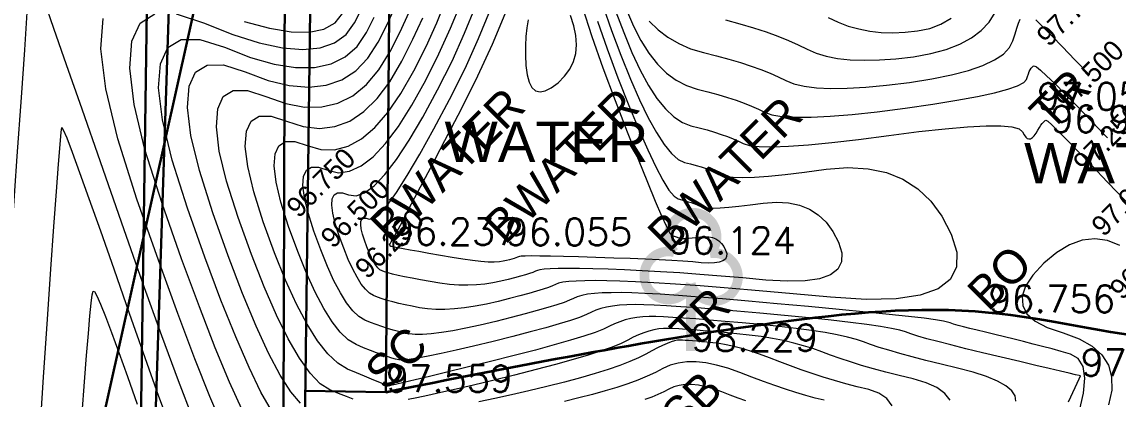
# Model space of a CAD drawing. Extents: x 0 to 10087, y 0 to 10179.
# Drawn here: x 9990.33 to 10031.01, y 9963.27 to 9977.26 of the extents above; entities that cross this region are included whole.
import ezdxf
from ezdxf.enums import TextEntityAlignment as Align

# ---------------------------------------------------------------- set-up
doc = ezdxf.new("R2010")
doc.units = 0
doc.header["$MEASUREMENT"] = 0
doc.linetypes.add('ACAD_ISO10W100', pattern=[18, 12, -3, 0, -3])
for name, color, linetype in [('2', 1, 'Continuous'), ('4', 3, 'Continuous'), ('Contour_RL', 44, 'Continuous'), ('FRAME', 7, 'Continuous'), ('TREES', 3, 'Continuous'), ('WELL', 4, 'Continuous')]:
    doc.layers.add(name, color=color, linetype=linetype)
for name, color, linetype, lineweight in [('BT ROAD', 251, 'Continuous', 30), ('BUILDING', 6, 'Continuous', 30), ('Contours', 42, 'Continuous', 13), ('EP', 5, 'ACAD_ISO10W100', 30)]:
    doc.layers.add(name, color=color, linetype=linetype, lineweight=lineweight)
doc.styles.add('A', font='ARIAL.TTF')
doc.styles.add('ROMANS', font='romans.shx', dxfattribs={"height": 3})

msp = doc.modelspace()

# ---------------------------------------------------------------- linework, layer by layer
at = {"layer": 'BT ROAD', "linetype": 'Continuous'}
for points in [[(10000.773, 10069.341), (9997.662, 10049.535), (9996.745, 10040.273), (9996.295, 10029.259), (9995.755, 10016.574), (9995.867, 9989.542), (9995.903, 9981.52), (9995.112, 9957.316), (9993.788, 9944.376), (9988.412, 9922.136), (9987.497, 9918.574)], [(9974.516, 9809.473), (9976.941, 9843.458), (9981.797, 9881.25), (9988.253, 9905.308), (9992.267, 9920.784), (9997.86, 9943.287), (10000.02, 9958.399), (10000.091, 9979.29), (9999.99, 9990.83), (10000, 10000), (9999.731, 10016.955), (9999.772, 10030.035), (10000.529, 10040.393), (10000.971, 10043.045)]]:
    msp.add_lwpolyline(points, dxfattribs=at)
at = {"layer": 'BUILDING', "linetype": 'Continuous'}
for points in [[(9993.041, 9920.727), (9998.519, 9942.938), (10000.778, 9958.287), (10001.317, 10000.05)], [(10003.838, 9963.531), (10004.156, 10000.033)], [(9995.218, 9994.884), (9994.662, 9957.116), (9993.047, 9944.424), (9987.254, 9922.165)], [(10003.838, 9963.531), (10000.846, 9963.57)]]:
    msp.add_lwpolyline(points, dxfattribs=at)
at = {"layer": 'Contours', "color": 122, "linetype": 'Continuous'}
for points in [[(9989.467, 9961.213), (9989.587, 9963.787), (9989.772, 9966.749), (9989.978, 9969.709), (9990.156, 9972.275), (9990.307, 9974.448), (9990.431, 9976.226), (9990.529, 9977.611), (9990.599, 9978.602), (9990.643, 9979.199), (9990.66, 9979.403), (9990.715, 9979.259), (9990.874, 9978.815), (9991.137, 9978.07), (9991.504, 9977.025), (9991.975, 9975.679), (9992.55, 9974.032), (9993.229, 9972.085), (9994.012, 9969.837), (9994.803, 9967.584), (9995.509, 9965.624), (9996.129, 9963.956), (9996.663, 9962.579)], [(10000.667, 9963.116), (10000.309, 9963.538), (9999.915, 9964.156), (9999.485, 9964.969), (9999.02, 9965.978), (9998.519, 9967.183), (9997.983, 9968.583), (9997.411, 9970.178), (9996.914, 9971.742), (9996.602, 9973.045), (9996.474, 9974.088), (9996.532, 9974.872), (9996.774, 9975.395), (9997.201, 9975.658), (9997.813, 9975.661), (9998.61, 9975.405), (9999.465, 9975.083), (10000.253, 9974.893), (10000.972, 9974.835), (10001.624, 9974.907), (10002.208, 9975.111), (10002.724, 9975.446), (10003.172, 9975.912), (10003.552, 9976.51), (10003.879, 9977.161), (10004.166, 9977.791)], [(10029.176, 9963.172), (10029.423, 9963.702), (10029.57, 9964.021), (10029.617, 9964.127), (10029.567, 9964.139), (10029.427, 9964.172), (10029.195, 9964.227), (10028.873, 9964.303), (10028.46, 9964.4), (10027.956, 9964.519), (10027.362, 9964.659), (10026.676, 9964.82), (10025.981, 9964.986), (10025.358, 9965.137), (10024.806, 9965.275), (10024.326, 9965.399), (10023.918, 9965.509), (10023.582, 9965.605), (10023.317, 9965.688), (10023.124, 9965.757), (10022.917, 9965.821), (10022.609, 9965.888), (10022.199, 9965.959), (10021.689, 9966.033), (10021.077, 9966.111), (10020.364, 9966.192), (10019.551, 9966.277), (10018.636, 9966.365), (10017.71, 9966.451), (10016.862, 9966.526), (10016.092, 9966.591), (10015.4, 9966.647), (10014.787, 9966.692), (10014.252, 9966.728), (10013.795, 9966.753), (10013.416, 9966.769), (10013.088, 9966.774), (10012.785, 9966.768), (10012.506, 9966.75), (10012.251, 9966.72), (10012.02, 9966.679), (10011.813, 9966.627), (10011.63, 9966.563), (10011.472, 9966.488), (10011.287, 9966.4), (10011.024, 9966.299), (10010.684, 9966.184), (10010.266, 9966.055), (10009.77, 9965.913), (10009.197, 9965.758), (10008.546, 9965.588), (10007.818, 9965.406), (10007.092, 9965.229), (10006.448, 9965.079), (10005.887, 9964.954), (10005.408, 9964.856), (10005.011, 9964.784), (10004.697, 9964.739), (10004.465, 9964.719), (10004.316, 9964.726), (10004.197, 9964.751), (10004.055, 9964.79), (10003.89, 9964.842), (10003.704, 9964.906), (10003.494, 9964.983), (10003.263, 9965.072), (10003.009, 9965.175), (10002.733, 9965.29), (10002.442, 9965.465), (10002.144, 9965.746), (10001.841, 9966.133), (10001.531, 9966.628), (10001.214, 9967.228), (10000.892, 9967.935), (10000.563, 9968.748), (10000.227, 9969.668), (9999.941, 9970.566), (9999.762, 9971.315), (9999.689, 9971.915), (9999.722, 9972.365), (9999.861, 9972.665), (10000.106, 9972.817), (10000.458, 9972.819), (10000.916, 9972.671), (10001.425, 9972.52), (10001.93, 9972.511), (10002.431, 9972.645), (10002.928, 9972.921), (10003.421, 9973.339), (10003.909, 9973.9), (10004.394, 9974.603), (10004.875, 9975.448), (10005.326, 9976.349), (10005.723, 9977.219), (10006.064, 9978.057)], [(10029.57, 9962.788), (10029.729, 9963.484), (10029.776, 9964.047), (10029.712, 9964.476), (10029.537, 9964.773), (10029.25, 9964.936), (10028.906, 9965.032), (10028.56, 9965.127), (10028.211, 9965.22), (10027.861, 9965.311), (10027.508, 9965.402), (10027.152, 9965.49), (10026.794, 9965.578), (10026.434, 9965.664), (10026.091, 9965.745), (10025.783, 9965.82), (10025.511, 9965.888), (10025.274, 9965.949), (10025.072, 9966.004), (10024.906, 9966.051), (10024.775, 9966.092), (10024.68, 9966.126), (10024.532, 9966.162), (10024.241, 9966.208), (10023.81, 9966.264), (10023.236, 9966.331), (10022.52, 9966.408), (10021.663, 9966.495), (10020.664, 9966.593), (10019.523, 9966.7), (10018.361, 9966.807), (10017.297, 9966.902), (10016.33, 9966.984), (10015.462, 9967.053), (10014.692, 9967.111), (10014.02, 9967.155), (10013.447, 9967.188), (10012.971, 9967.208), (10012.564, 9967.216), (10012.196, 9967.215), (10011.866, 9967.205), (10011.576, 9967.184), (10011.324, 9967.154), (10011.111, 9967.114), (10010.937, 9967.065), (10010.802, 9967.005), (10010.656, 9966.936), (10010.448, 9966.856), (10010.179, 9966.765), (10009.848, 9966.663), (10009.456, 9966.551), (10009.003, 9966.428), (10008.488, 9966.294), (10007.912, 9966.149), (10007.331, 9966.011), (10006.801, 9965.895), (10006.323, 9965.803), (10005.896, 9965.735), (10005.521, 9965.689), (10005.197, 9965.667), (10004.924, 9965.667), (10004.702, 9965.692), (10004.506, 9965.731), (10004.306, 9965.777), (10004.104, 9965.83), (10003.899, 9965.89), (10003.691, 9965.957), (10003.481, 9966.031), (10003.268, 9966.112), (10003.053, 9966.2), (10002.834, 9966.332), (10002.61, 9966.543), (10002.381, 9966.835), (10002.148, 9967.207), (10001.909, 9967.66), (10001.666, 9968.192), (10001.418, 9968.805), (10001.165, 9969.498), (10000.95, 9970.174), (10000.815, 9970.738), (10000.76, 9971.19), (10000.785, 9971.529), (10000.89, 9971.755), (10001.075, 9971.869), (10001.34, 9971.871), (10001.684, 9971.76), (10002.078, 9971.665), (10002.489, 9971.717), (10002.917, 9971.915), (10003.362, 9972.258), (10003.825, 9972.748), (10004.304, 9973.384), (10004.801, 9974.166), (10005.316, 9975.093), (10005.808, 9976.077), (10006.241, 9977.027), (10006.615, 9977.943)], [(10011.9, 9977.833), (10012.21, 9976.945), (10012.556, 9976.023), (10012.911, 9975.139), (10013.249, 9974.366), (10013.571, 9973.704), (10013.875, 9973.152), (10014.162, 9972.71), (10014.433, 9972.379), (10014.686, 9972.159), (10014.922, 9972.049), (10015.143, 9971.993), (10015.35, 9971.937), (10015.544, 9971.879), (10015.725, 9971.821), (10015.891, 9971.761), (10016.044, 9971.701), (10016.184, 9971.639), (10016.31, 9971.577), (10016.475, 9971.525), (10016.73, 9971.496), (10017.077, 9971.489), (10017.514, 9971.504), (10018.043, 9971.542), (10018.662, 9971.602), (10019.372, 9971.685), (10020.173, 9971.79), (10020.986, 9971.853), (10021.733, 9971.813), (10022.414, 9971.668), (10023.028, 9971.419), (10023.576, 9971.066), (10024.058, 9970.609), (10024.473, 9970.047), (10024.823, 9969.38), (10025.029, 9968.715), (10025.016, 9968.157), (10024.783, 9967.705), (10024.332, 9967.36), (10023.661, 9967.121), (10022.771, 9966.989), (10021.661, 9966.963), (10020.333, 9967.044), (10018.952, 9967.171), (10017.687, 9967.283), (10016.538, 9967.38), (10015.504, 9967.463), (10014.586, 9967.531), (10013.783, 9967.584), (10013.097, 9967.622), (10012.525, 9967.646), (10012.039, 9967.658), (10011.606, 9967.663), (10011.226, 9967.659), (10010.9, 9967.648), (10010.628, 9967.628), (10010.409, 9967.601), (10010.244, 9967.566), (10010.132, 9967.522), (10010.024, 9967.471), (10009.872, 9967.412), (10009.674, 9967.346), (10009.431, 9967.271), (10009.143, 9967.188), (10008.809, 9967.098), (10008.431, 9966.999), (10008.007, 9966.893), (10007.571, 9966.793), (10007.155, 9966.713), (10006.76, 9966.653), (10006.385, 9966.614), (10006.03, 9966.594), (10005.696, 9966.595), (10005.382, 9966.617), (10005.089, 9966.658), (10004.814, 9966.71), (10004.557, 9966.763), (10004.317, 9966.818), (10004.094, 9966.874), (10003.888, 9966.931), (10003.699, 9966.989), (10003.528, 9967.049), (10003.373, 9967.11), (10003.226, 9967.198), (10003.076, 9967.341), (10002.922, 9967.537), (10002.765, 9967.787), (10002.605, 9968.091), (10002.442, 9968.449), (10002.275, 9968.861), (10002.105, 9969.327), (10001.96, 9969.782), (10001.87, 9970.161), (10001.833, 9970.465), (10001.849, 9970.693), (10001.92, 9970.845), (10002.044, 9970.922), (10002.222, 9970.923), (10002.454, 9970.848), (10002.732, 9970.81), (10003.049, 9970.922), (10003.404, 9971.184), (10003.797, 9971.596), (10004.229, 9972.157), (10004.7, 9972.868), (10005.209, 9973.729), (10005.756, 9974.739), (10006.291, 9975.806), (10006.76, 9976.836), (10007.165, 9977.83)], [(10011.118, 9977.826), (10011.479, 9976.72), (10011.887, 9975.56), (10012.344, 9974.345), (10012.798, 9973.181), (10013.197, 9972.17), (10013.542, 9971.313), (10013.833, 9970.61), (10014.069, 9970.06), (10014.251, 9969.665), (10014.378, 9969.423), (10014.451, 9969.335), (10014.496, 9969.324), (10014.538, 9969.313), (10014.577, 9969.301), (10014.613, 9969.289), (10014.647, 9969.277), (10014.678, 9969.265), (10014.706, 9969.253), (10014.731, 9969.24), (10014.764, 9969.23), (10014.816, 9969.224), (10014.885, 9969.222), (10014.973, 9969.225), (10015.08, 9969.233), (10015.204, 9969.245), (10015.347, 9969.261), (10015.508, 9969.283), (10015.672, 9969.295), (10015.823, 9969.287), (10015.96, 9969.258), (10016.083, 9969.208), (10016.194, 9969.137), (10016.291, 9969.045), (10016.374, 9968.932), (10016.444, 9968.798), (10016.486, 9968.664), (10016.483, 9968.551), (10016.437, 9968.46), (10016.346, 9968.391), (10016.211, 9968.343), (10016.031, 9968.316), (10015.808, 9968.311), (10015.54, 9968.327), (10015.226, 9968.354), (10014.862, 9968.38), (10014.448, 9968.406), (10013.985, 9968.431), (10013.472, 9968.455), (10012.909, 9968.478), (10012.297, 9968.501), (10011.635, 9968.523), (10010.99, 9968.543), (10010.427, 9968.558), (10009.948, 9968.569), (10009.551, 9968.575), (10009.237, 9968.577), (10009.006, 9968.575), (10008.858, 9968.568), (10008.792, 9968.557), (10008.762, 9968.543), (10008.719, 9968.527), (10008.664, 9968.508), (10008.596, 9968.487), (10008.515, 9968.464), (10008.421, 9968.439), (10008.315, 9968.411), (10008.196, 9968.381), (10008.05, 9968.357), (10007.862, 9968.348), (10007.633, 9968.352), (10007.362, 9968.371), (10007.049, 9968.405), (10006.695, 9968.452), (10006.299, 9968.514), (10005.862, 9968.591), (10005.432, 9968.669), (10005.059, 9968.737), (10004.743, 9968.795), (10004.484, 9968.842), (10004.281, 9968.88), (10004.135, 9968.907), (10004.047, 9968.924), (10004.014, 9968.931), (10004.011, 9968.933), (10004.007, 9968.936), (10004.003, 9968.941), (10003.999, 9968.948), (10003.995, 9968.956), (10003.991, 9968.965), (10003.987, 9968.975), (10003.983, 9968.987), (10003.979, 9968.999), (10003.976, 9969.008), (10003.975, 9969.016), (10003.976, 9969.022), (10003.978, 9969.025), (10003.981, 9969.027), (10003.985, 9969.027), (10003.991, 9969.025), (10004.038, 9969.101), (10004.166, 9969.334), (10004.375, 9969.724), (10004.666, 9970.271), (10005.037, 9970.976), (10005.49, 9971.837), (10006.023, 9972.856), (10006.638, 9974.032), (10007.255, 9975.26), (10007.797, 9976.437), (10008.264, 9977.562)], [(9997.774, 9962.269), (9997.301, 9963.369), (9996.747, 9964.761), (9996.111, 9966.445), (9995.393, 9968.421), (9994.594, 9970.689), (9993.885, 9972.917), (9993.44, 9974.775), (9993.259, 9976.262), (9993.341, 9977.379)], [(9998.488, 9962.897), (9998.03, 9963.902), (9997.505, 9965.167), (9996.914, 9966.691), (9996.257, 9968.475), (9995.533, 9970.519), (9994.895, 9972.525), (9994.495, 9974.198), (9994.331, 9975.537), (9994.405, 9976.543), (9994.716, 9977.215), (9995.264, 9977.552)], [(9999.594, 9962.845), (9999.201, 9963.526), (9998.757, 9964.435), (9998.262, 9965.572), (9997.716, 9966.937), (9997.12, 9968.529), (9996.472, 9970.349), (9995.905, 9972.134), (9995.548, 9973.622), (9995.403, 9974.813), (9995.468, 9975.708), (9995.745, 9976.305), (9996.233, 9976.606), (9996.931, 9976.609), (9997.841, 9976.316), (9998.812, 9975.938), (9999.693, 9975.688), (10000.486, 9975.565), (10001.189, 9975.57), (10001.803, 9975.702), (10002.329, 9975.962), (10002.765, 9976.349), (10003.112, 9976.864), (10003.397, 9977.433)], [(9996.05, 9977.557), (9997.073, 9977.227), (9998.159, 9976.792), (9999.134, 9976.482), (10000, 9976.295), (10000.755, 9976.232), (10001.399, 9976.293), (10001.933, 9976.477), (10002.357, 9976.786), (10002.671, 9977.218), (10002.914, 9977.704)], [(10002.623, 9963.263), (10002.37, 9963.36), (10002.08, 9963.476), (10001.754, 9963.612), (10001.398, 9963.839), (10001.023, 9964.23), (10000.628, 9964.785), (10000.212, 9965.503), (9999.777, 9966.384), (9999.321, 9967.428), (9998.845, 9968.636), (9998.35, 9970.008), (9997.923, 9971.35), (9997.655, 9972.468), (9997.546, 9973.364), (9997.595, 9974.036), (9997.803, 9974.485), (9998.169, 9974.711), (9998.695, 9974.713), (9999.378, 9974.493), (10000.118, 9974.228), (10000.812, 9974.099), (10001.458, 9974.104), (10002.058, 9974.245), (10002.612, 9974.52), (10003.119, 9974.93), (10003.579, 9975.475), (10003.993, 9976.156), (10004.361, 9976.89), (10004.685, 9977.6)], [(9998.575, 9977.276), (9999.514, 9977.025), (10000.32, 9976.894), (10000.995, 9976.883), (10001.539, 9976.993), (10001.95, 9977.222), (10002.23, 9977.572)], [(10027.221, 9963.19), (10027.189, 9963.388), (10027.065, 9963.578), (10026.847, 9963.761), (10026.537, 9963.936), (10026.135, 9964.104), (10025.639, 9964.264), (10025.051, 9964.417), (10024.441, 9964.563), (10023.882, 9964.702), (10023.372, 9964.834), (10022.911, 9964.959), (10022.501, 9965.077), (10022.14, 9965.188), (10021.829, 9965.292), (10021.568, 9965.389), (10021.302, 9965.48), (10020.975, 9965.569), (10020.588, 9965.654), (10020.14, 9965.736), (10019.633, 9965.814), (10019.065, 9965.889), (10018.437, 9965.961), (10017.748, 9966.03), (10017.058, 9966.093), (10016.427, 9966.149), (10015.854, 9966.198), (10015.339, 9966.239), (10014.882, 9966.273), (10014.483, 9966.3), (10014.143, 9966.319), (10013.861, 9966.331), (10013.613, 9966.332), (10013.374, 9966.32), (10013.145, 9966.295), (10012.925, 9966.257), (10012.715, 9966.205), (10012.514, 9966.14), (10012.323, 9966.062), (10012.141, 9965.971), (10011.918, 9965.865), (10011.6, 9965.742), (10011.189, 9965.603), (10010.683, 9965.448), (10010.084, 9965.276), (10009.391, 9965.087), (10008.604, 9964.883), (10007.723, 9964.662), (10006.852, 9964.447), (10006.094, 9964.261), (10005.45, 9964.105), (10004.919, 9963.977), (10004.502, 9963.879), (10004.198, 9963.81), (10004.007, 9963.77), (10003.93, 9963.759), (10003.888, 9963.772), (10003.804, 9963.803), (10003.677, 9963.853), (10003.509, 9963.922), (10003.298, 9964.008), (10003.045, 9964.114), (10002.75, 9964.237), (10002.412, 9964.379), (10002.049, 9964.597), (10001.679, 9964.948), (10001.3, 9965.431), (10000.914, 9966.047), (10000.519, 9966.795), (10000.117, 9967.677), (9999.706, 9968.691), (9999.288, 9969.838), (9998.932, 9970.957), (9998.708, 9971.891), (9998.617, 9972.639), (9998.658, 9973.2), (9998.832, 9973.575), (9999.138, 9973.763), (9999.576, 9973.765), (10000.147, 9973.582), (10000.771, 9973.374), (10001.37, 9973.305), (10001.944, 9973.374), (10002.493, 9973.582), (10003.016, 9973.929), (10003.514, 9974.415), (10003.986, 9975.039), (10004.433, 9975.801), (10004.843, 9976.619), (10005.203, 9977.409)], [(10011.689, 9977.286), (10012.049, 9976.255), (10012.451, 9975.184), (10012.855, 9974.16), (10013.224, 9973.269), (10013.557, 9972.509), (10013.854, 9971.881), (10014.116, 9971.386), (10014.342, 9971.022), (10014.532, 9970.791), (10014.687, 9970.692), (10014.82, 9970.659), (10014.944, 9970.625), (10015.061, 9970.59), (10015.169, 9970.555), (10015.269, 9970.519), (10015.361, 9970.483), (10015.445, 9970.446), (10015.521, 9970.408), (10015.619, 9970.377), (10015.773, 9970.36), (10015.981, 9970.355), (10016.244, 9970.365), (10016.561, 9970.387), (10016.933, 9970.423), (10017.36, 9970.473), (10017.841, 9970.536), (10018.33, 9970.574), (10018.778, 9970.55), (10019.187, 9970.463), (10019.556, 9970.314), (10019.885, 9970.102), (10020.175, 9969.827), (10020.424, 9969.489), (10020.634, 9969.089), (10020.758, 9968.69), (10020.75, 9968.354), (10020.611, 9968.083), (10020.339, 9967.875), (10019.936, 9967.732), (10019.402, 9967.652), (10018.735, 9967.637), (10017.937, 9967.685), (10017.089, 9967.762), (10016.275, 9967.831), (10015.493, 9967.893), (10014.745, 9967.947), (10014.029, 9967.993), (10013.347, 9968.031), (10012.697, 9968.062), (10012.081, 9968.085), (10011.514, 9968.101), (10011.017, 9968.11), (10010.587, 9968.114), (10010.226, 9968.112), (10009.932, 9968.103), (10009.707, 9968.088), (10009.551, 9968.067), (10009.462, 9968.04), (10009.393, 9968.007), (10009.295, 9967.969), (10009.168, 9967.927), (10009.013, 9967.879), (10008.828, 9967.826), (10008.615, 9967.768), (10008.373, 9967.705), (10008.102, 9967.637), (10007.811, 9967.575), (10007.509, 9967.53), (10007.197, 9967.502), (10006.874, 9967.492), (10006.54, 9967.499), (10006.196, 9967.524), (10005.841, 9967.565), (10005.476, 9967.624), (10005.124, 9967.689), (10004.808, 9967.75), (10004.53, 9967.806), (10004.289, 9967.858), (10004.085, 9967.905), (10003.917, 9967.948), (10003.787, 9967.987), (10003.694, 9968.021), (10003.618, 9968.066), (10003.541, 9968.139), (10003.462, 9968.24), (10003.382, 9968.368), (10003.3, 9968.524), (10003.216, 9968.708), (10003.131, 9968.919), (10003.043, 9969.158), (10002.969, 9969.391), (10002.923, 9969.585), (10002.904, 9969.741), (10002.913, 9969.858), (10002.949, 9969.936), (10003.012, 9969.975), (10003.104, 9969.975), (10003.222, 9969.937), (10003.385, 9969.956), (10003.607, 9970.128), (10003.89, 9970.454), (10004.231, 9970.934), (10004.633, 9971.566), (10005.095, 9972.353), (10005.616, 9973.292), (10006.198, 9974.386), (10006.774, 9975.535), (10007.28, 9976.646), (10007.716, 9977.716)], [(10009.12, 9977.333), (10009.065, 9977.034), (10009.029, 9976.715), (10009.013, 9976.376), (10009.014, 9976.018), (10009.035, 9975.64), (10009.08, 9975.291), (10009.155, 9975.018), (10009.259, 9974.823), (10009.393, 9974.705), (10009.557, 9974.664), (10009.751, 9974.701), (10009.975, 9974.814), (10010.228, 9975.004), (10010.471, 9975.244), (10010.66, 9975.504), (10010.797, 9975.785), (10010.881, 9976.086), (10010.912, 9976.409), (10010.891, 9976.752), (10010.817, 9977.115), (10010.691, 9977.499)], [(10012.372, 9977.636), (10012.663, 9976.862), (10012.968, 9976.12), (10013.276, 9975.465), (10013.585, 9974.9), (10013.897, 9974.423), (10014.209, 9974.036), (10014.524, 9973.737), (10014.84, 9973.527), (10015.157, 9973.406), (10015.467, 9973.328), (10015.757, 9973.249), (10016.028, 9973.168), (10016.28, 9973.087), (10016.514, 9973.003), (10016.728, 9972.919), (10016.923, 9972.833), (10017.1, 9972.745), (10017.33, 9972.672), (10017.688, 9972.631), (10018.173, 9972.621), (10018.785, 9972.643), (10019.524, 9972.696), (10020.391, 9972.78), (10021.384, 9972.896), (10022.505, 9973.042), (10023.62, 9973.187), (10024.593, 9973.295), (10025.425, 9973.367), (10026.115, 9973.403), (10026.665, 9973.402), (10027.074, 9973.365), (10027.341, 9973.292), (10027.468, 9973.183), (10027.525, 9973.071), (10027.583, 9972.989), (10027.643, 9972.937), (10027.705, 9972.917), (10027.768, 9972.926), (10027.833, 9972.966), (10027.9, 9973.036), (10027.968, 9973.137), (10028.034, 9973.246), (10028.094, 9973.341), (10028.149, 9973.422), (10028.198, 9973.489), (10028.24, 9973.542), (10028.277, 9973.581), (10028.309, 9973.606), (10028.334, 9973.617), (10028.4, 9973.573), (10028.553, 9973.435), (10028.793, 9973.201), (10029.12, 9972.872), (10029.534, 9972.449), (10030.036, 9971.93), (10030.624, 9971.316), (10031.299, 9970.607)], [(10012.769, 9977.701), (10013.025, 9977.099), (10013.302, 9976.564), (10013.599, 9976.096), (10013.917, 9975.695), (10014.255, 9975.361), (10014.614, 9975.094), (10014.993, 9974.895), (10015.392, 9974.763), (10015.79, 9974.663), (10016.163, 9974.561), (10016.512, 9974.458), (10016.836, 9974.353), (10017.136, 9974.245), (10017.411, 9974.137), (10017.662, 9974.026), (10017.889, 9973.913), (10018.158, 9973.817), (10018.537, 9973.753), (10019.026, 9973.721), (10019.624, 9973.723), (10020.331, 9973.758), (10021.149, 9973.825), (10022.076, 9973.926), (10023.112, 9974.059), (10024.137, 9974.207), (10025.03, 9974.35), (10025.791, 9974.49), (10026.42, 9974.626), (10026.916, 9974.757), (10027.281, 9974.884), (10027.513, 9975.008), (10027.613, 9975.127), (10027.648, 9975.237), (10027.683, 9975.334), (10027.718, 9975.417), (10027.754, 9975.486), (10027.791, 9975.541), (10027.828, 9975.583), (10027.866, 9975.61), (10027.904, 9975.624), (10027.98, 9975.589), (10028.132, 9975.468), (10028.358, 9975.262), (10028.66, 9974.971), (10029.038, 9974.595), (10029.49, 9974.134), (10030.018, 9973.587), (10030.621, 9972.955)], [(10013.613, 9977.291), (10013.938, 9976.966), (10014.302, 9976.686), (10014.704, 9976.452), (10015.146, 9976.263), (10015.628, 9976.12), (10016.113, 9975.998), (10016.569, 9975.874), (10016.995, 9975.748), (10017.391, 9975.619), (10017.758, 9975.488), (10018.095, 9975.355), (10018.401, 9975.22), (10018.678, 9975.083), (10018.98, 9974.96), (10019.358, 9974.87), (10019.815, 9974.813), (10020.349, 9974.788), (10020.962, 9974.796), (10021.652, 9974.836), (10022.419, 9974.908), (10023.265, 9975.014), (10024.099, 9975.144), (10024.832, 9975.292), (10025.464, 9975.459), (10025.996, 9975.643), (10026.426, 9975.845), (10026.756, 9976.066), (10026.984, 9976.304), (10027.112, 9976.56), (10027.187, 9976.81), (10027.256, 9977.026), (10027.319, 9977.211), (10027.378, 9977.363)], [(10016.437, 9977.333), (10016.976, 9977.186), (10017.479, 9977.037), (10017.947, 9976.885), (10018.38, 9976.73), (10018.778, 9976.573), (10019.141, 9976.413), (10019.468, 9976.251), (10019.801, 9976.103), (10020.18, 9975.988), (10020.604, 9975.904), (10021.075, 9975.853), (10021.592, 9975.833), (10022.155, 9975.846), (10022.764, 9975.891), (10023.418, 9975.968), (10024.062, 9976.081), (10024.635, 9976.234), (10025.139, 9976.427), (10025.573, 9976.661), (10025.937, 9976.934), (10026.231, 9977.247), (10026.456, 9977.601)], [(10020.257, 9977.419), (10020.622, 9977.246), (10021, 9977.104), (10021.393, 9976.995), (10021.801, 9976.917), (10022.222, 9976.87), (10022.658, 9976.856), (10023.107, 9976.873), (10023.572, 9976.922), (10024.023, 9977.018), (10024.437, 9977.176), (10024.812, 9977.396)], [(10027.956, 9977.329), (10028.221, 9977.073), (10028.552, 9976.743), (10028.95, 9976.337), (10029.413, 9975.857), (10029.943, 9975.302)], [(9990.99, 9961.942), (9991.124, 9964.085), (9991.274, 9966.228), (9991.405, 9968.089), (9991.518, 9969.669), (9991.613, 9970.966), (9991.69, 9971.982), (9991.75, 9972.716), (9991.791, 9973.169), (9991.814, 9973.34), (9991.865, 9973.258), (9991.991, 9972.954), (9992.192, 9972.428), (9992.466, 9971.678), (9992.815, 9970.707), (9993.239, 9969.512), (9993.736, 9968.095), (9994.308, 9966.456), (9994.886, 9964.812), (9995.402, 9963.381), (9995.854, 9962.163)], [(10031.073, 9968.97), (10030.614, 9969.151), (10030.151, 9969.215), (10029.684, 9969.162), (10029.213, 9968.993), (10028.737, 9968.708), (10028.257, 9968.306), (10027.847, 9967.863), (10027.579, 9967.454), (10027.454, 9967.08), (10027.472, 9966.74), (10027.632, 9966.434), (10027.935, 9966.162), (10028.381, 9965.924), (10028.97, 9965.72), (10029.57, 9965.506), (10030.051, 9965.237), (10030.411, 9964.912), (10030.652, 9964.532), (10030.773, 9964.096), (10030.775, 9963.605), (10030.657, 9963.058)], [(9992.57, 9962.747), (9992.654, 9963.903), (9992.729, 9964.89), (9992.796, 9965.707), (9992.852, 9966.354), (9992.9, 9966.831), (9992.939, 9967.139), (9992.969, 9967.276), (9993.017, 9967.257), (9993.109, 9967.094), (9993.247, 9966.785), (9993.429, 9966.333), (9993.656, 9965.735), (9993.928, 9964.993), (9994.244, 9964.107), (9994.606, 9963.076)], [(10024.784, 9963.224), (10024.579, 9963.478), (10024.281, 9963.695), (10023.889, 9963.876), (10023.404, 9964.02), (10022.885, 9964.145), (10022.393, 9964.27), (10021.929, 9964.395), (10021.491, 9964.52), (10021.081, 9964.645), (10020.698, 9964.77), (10020.341, 9964.895), (10020.012, 9965.02), (10019.686, 9965.139), (10019.341, 9965.249), (10018.977, 9965.348), (10018.593, 9965.438), (10018.189, 9965.517), (10017.765, 9965.586), (10017.322, 9965.645), (10016.86, 9965.694), (10016.407, 9965.736), (10015.992, 9965.773), (10015.615, 9965.805), (10015.277, 9965.832), (10014.977, 9965.854), (10014.715, 9965.872), (10014.491, 9965.884), (10014.306, 9965.892), (10014.137, 9965.89), (10013.963, 9965.872), (10013.784, 9965.84), (10013.6, 9965.793), (10013.41, 9965.73), (10013.216, 9965.653), (10013.016, 9965.56), (10012.811, 9965.453), (10012.564, 9965.332), (10012.237, 9965.2), (10011.832, 9965.056), (10011.346, 9964.9), (10010.782, 9964.732), (10010.138, 9964.553), (10009.415, 9964.363), (10008.613, 9964.16), (10007.811, 9963.964), (10007.088, 9963.789), (10006.444, 9963.637), (10005.88, 9963.508), (10005.395, 9963.401), (10004.989, 9963.316), (10004.663, 9963.254)], [(10022.622, 9963.019), (10022.427, 9963.286), (10022.139, 9963.487), (10021.756, 9963.621), (10021.328, 9963.726), (10020.905, 9963.837), (10020.486, 9963.956), (10020.071, 9964.081), (10019.66, 9964.213), (10019.254, 9964.352), (10018.853, 9964.498), (10018.456, 9964.65), (10018.071, 9964.798), (10017.708, 9964.929), (10017.365, 9965.043), (10017.044, 9965.14), (10016.745, 9965.22), (10016.466, 9965.283), (10016.208, 9965.33), (10015.972, 9965.359), (10015.755, 9965.379), (10015.557, 9965.397), (10015.377, 9965.412), (10015.215, 9965.425), (10015.072, 9965.436), (10014.947, 9965.444), (10014.84, 9965.45), (10014.751, 9965.454), (10014.662, 9965.448), (10014.552, 9965.425), (10014.423, 9965.386), (10014.274, 9965.329), (10014.106, 9965.256), (10013.917, 9965.166), (10013.709, 9965.06), (10013.481, 9964.936), (10013.215, 9964.802), (10012.894, 9964.663), (10012.518, 9964.52), (10012.087, 9964.372), (10011.6, 9964.22), (10011.058, 9964.063), (10010.461, 9963.901), (10009.808, 9963.735), (10009.14, 9963.574), (10008.498, 9963.425), (10007.881, 9963.289), (10007.289, 9963.166)], [(10020.109, 9963.224), (10019.773, 9963.307), (10019.421, 9963.404), (10019.053, 9963.513), (10018.67, 9963.635), (10018.27, 9963.77), (10017.854, 9963.918), (10017.422, 9964.079), (10016.975, 9964.252), (10016.531, 9964.412), (10016.112, 9964.532), (10015.717, 9964.611), (10015.347, 9964.649), (10015.002, 9964.647), (10014.681, 9964.605), (10014.385, 9964.522), (10014.113, 9964.398), (10013.838, 9964.255), (10013.53, 9964.114), (10013.19, 9963.976), (10012.817, 9963.839), (10012.412, 9963.704), (10011.975, 9963.571), (10011.505, 9963.44), (10011.003, 9963.31), (10010.47, 9963.184)], [(10017.197, 9963.202), (10016.911, 9963.303), (10016.614, 9963.414), (10016.306, 9963.534), (10016, 9963.643), (10015.712, 9963.726), (10015.441, 9963.78), (10015.186, 9963.806), (10014.949, 9963.805), (10014.728, 9963.776), (10014.524, 9963.718), (10014.337, 9963.633), (10014.148, 9963.535), (10013.936, 9963.438), (10013.702, 9963.343), (10013.446, 9963.249)]]:
    msp.add_lwpolyline(points, dxfattribs=at)
at = {"layer": 'EP', "linetype": 'Continuous'}
msp.add_lwpolyline([(10011.849, 10047.672), (10001.933, 10001.062), (9983.532, 9918.645), (9969.827, 9840.025)], dxfattribs=at)
at = {"layer": 'TREES', "color": 3}
msp.add_lwpolyline([(10015.154, 9967.556, 0.357, 0.357, 2.255331), (10015.86, 9968.673, 0.357, 0.357, 2.255331), (10014.54, 9968.715, 0.357, 0.357, 2.255331), (10015.159, 9967.548, 0, 0, 0)], format="xyseb", dxfattribs=at)
at = {"layer": 'TREES', "color": 244, "const_width": 0.357}
msp.add_lwpolyline([(10015.159, 9967.548), (10015.159, 9965.052)], dxfattribs=at)
at = {"layer": 'WELL', "linetype": 'Continuous', "lineweight": 35}
for points in [[(9991.143, 9994.626), (9991.038, 9990.377), (9988.133, 9983.938), (9983.715, 9976.255), (9966.391, 9972.037), (9943.736, 9969.706)], [(10003.838, 9963.531), (10018.291, 9966.103), (10026.199, 9966.486), (10032.78, 9965.48), (10049.295, 9967.555), (10060.291, 9968.325)]]:
    msp.add_spline(points, degree=3, dxfattribs=at)

# ---------------------------------------------------------------- texts
at = {"layer": '2'}
for s, p in [('TR', (10028.51, 9973.157)), ('BWATER', (10004.031, 9968.978)), ('BWATER', (10008.27, 9968.961)), ('BWATER', (10014.333, 9968.651)), ('BO', (10026.199, 9966.486)), ('TR', (10015.159, 9965.052)), ('SC', (10003.838, 9963.531)), ('SB', (10014.83, 9961.948))]:
    msp.add_text(s, height=1.25, rotation=45, dxfattribs=at).set_placement(p)
at = {"layer": '4', "style": 'ROMANS'}
for s, p in [('97.052', (10028.01, 9973.992)), ('96.941', (10028.51, 9973.157)), ('96.237', (10004.031, 9968.978)), ('96.055', (10008.27, 9968.961)), ('96.124', (10014.333, 9968.651)), ('96.756', (10026.199, 9966.486)), ('98.229', (10015.159, 9965.052)), ('97.253', (10029.621, 9964.118)), ('97.559', (10003.838, 9963.531))]:
    msp.add_text(s, height=1, dxfattribs=at).set_placement(p)
at = {"layer": 'Contour_RL', "color": 122, "linetype": 'Continuous'}
for s, p in [('97.750', (10029.265, 9977.65)), ('97.500', (10029.943, 9975.302)), ('97.250', (10030.621, 9972.955)), ('96.750', (10001.419, 9971.298)), ('97.000', (10031.299, 9970.607)), ('96.500', (10002.692, 9970.168)), ('96.250', (10003.965, 9969.037)), ('96.750', (10031.977, 9968.26))]:
    msp.add_text(s, height=0.75, rotation=45, dxfattribs=at).set_placement(p, align=Align.MIDDLE_CENTER)
at = {"layer": 'FRAME', "style": 'A'}
for p in [(10006.013, 9972.057), (10027.522, 9971.272)]:
    msp.add_text('WATER', height=1.5, dxfattribs=at).set_placement(p)

doc.saveas('drawing.dxf')
